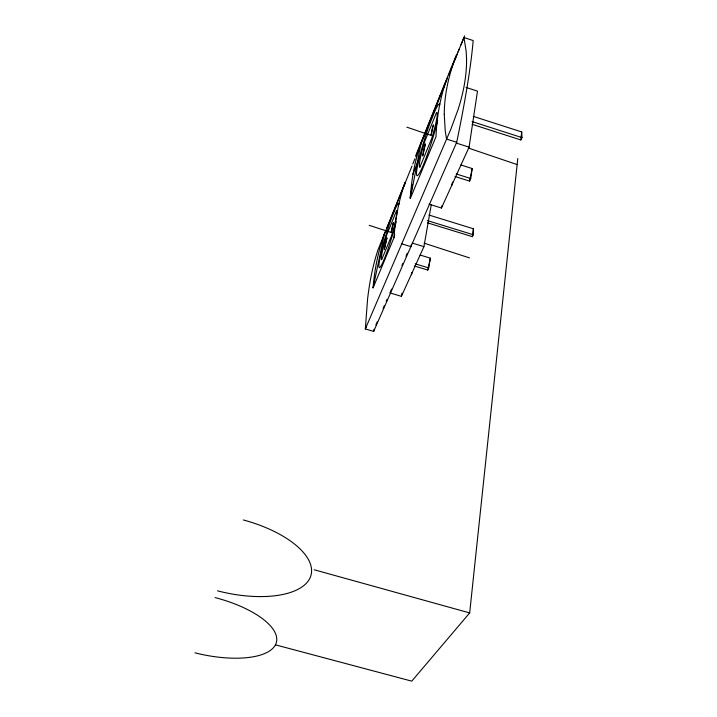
<?xml version="1.0" encoding="UTF-8"?>
<svg xmlns="http://www.w3.org/2000/svg" width="717" height="717" viewBox="0 0 717 717"><rect width="100%" height="100%" fill="white"/><g stroke="black" fill="none" stroke-linecap="round" stroke-linejoin="round"><path stroke-width="1.08" d="M427.493 222.835L472.333 236.646L473.292 234.746L473.408 228.777L428.874 215.01M452.266 182.808L452.194 184.986L452.669 182.019M410.348 198.367L410.474 195.714A446.073 272.182 37.4 0 1 420.27 145.21L446.135 80.949L445.356 83.145A475.801 272.478 36.5 0 0 436.124 133.945L436.044 136.624L410.348 198.367L421.067 143.015M405.078 182.584L383.64 235.857A403.483 268.248 38.9 0 0 373.279 285.312L373.091 287.875L394.045 237.524L394.207 234.907A427.368 270.972 38 0 1 404.289 184.771L405.078 182.584L404.433 185.811M411.612 272.863L411.45 274.763L411.8 272.827M472.1 124.31L520.838 139.949L521.68 131.937L473.292 116.369M275.436 644.834L411.764 681.15L469.671 612.918L517.782 158.502M472.333 236.646L473.408 228.777M454.999 176.516L469.527 181.087L470.737 178.515L472.18 168.549L460.834 164.964M429.017 204.157L441.466 208.02L469.079 147.137L477.495 91.131L465.996 87.393M441.466 208.02L441.824 205.833M414.301 265.971L427.726 270.031L428.721 267.916L430.361 258.156L420.099 255.037M389.869 292.894L401.403 296.336L423.935 246.648L431.32 204.453M401.403 296.336L402.004 293.074M410.007 197.847L412.517 184.905M394.045 237.524L394.691 234.289M373.091 287.875L384.437 233.679M469.527 181.087L472.18 168.549M427.726 270.031L430.361 258.156M385.352 231.779L378.02 249.776A242.498 96.266 78.8 0 0 367.588 298.998L365.329 328.942L373.665 331.397L456.711 142.289A374.498 36.818 -73.8 0 0 473.175 40.564L463.944 37.517L453.278 63.535A453.001 225.38 -22.2 0 0 444.253 114.361M415.86 155.302L456.406 54.904M387.063 227.71L389.143 222.566M389.976 220.513L391.222 217.421M392.056 215.369L412.015 165.994M412.84 163.933L414.919 158.789M415.752 156.736L421.157 143.355M421.578 142.325L429.967 121.567M430.809 119.497L432.907 114.308M433.74 112.228L442.129 91.48M442.972 89.401L445.069 84.212M445.911 82.141L447.587 77.983M448.842 74.873L457.231 54.125M458.073 52.045L459.328 48.935M461.013 44.786L464.616 35.85M412.696 174.607L418.576 160.214M419.875 167.124L431.742 138.372A28.581 2.877 -72.6 0 0 436.51 112.578L424.805 141.33A28.581 2.877 -72.6 0 0 419.902 167.043M366.217 326.916L365.329 328.942L450.957 128.908L458.109 109.468A301.606 139.286 -40 0 0 466.543 58.543L466.149 51.203L463.944 37.517M375.869 324.944L377.214 321.87M383.057 308.552L384.402 305.478M386.203 301.373L387.099 299.321M390.245 292.151L391.59 289.076M401.923 265.505L402.829 263.453M405.974 256.274L407.319 253.2M520.838 139.949L522.012 137.619L521.68 131.937M314.252 569.782L469.671 612.918M415.268 263.838L428.721 267.916M412.194 243.063L423.935 246.648M401.717 243.852L410.886 246.639A344.043 30.768 -74.1 0 0 411.343 244.551M427.296 220.558L473.292 234.746M456.173 173.935L470.737 178.515M456.711 142.289L446.53 139.053L445.239 130.879L444.262 114.361M456.29 143.068L469.079 147.137M472.1 121.585L522.012 137.619M369.192 225.326L391.365 232.532M424.097 243.162L469.501 257.905M406.871 127.178L431.258 135.45M468.362 148.043L517.136 164.587M243.296 519.942A83.755 37.526 13.5 0 1 310.569 576.593A83.755 37.526 13.5 0 1 217.529 590.835M215.073 597.593A73.976 29.227 13.3 0 1 276.063 643.418A73.976 29.227 13.3 0 1 194.988 652.837M373.665 331.397A666.756 89.508 -70.2 0 1 374.032 329.228M437.684 120.456A37.642 3.782 -72.6 0 1 422.492 166.944A37.642 3.782 -72.6 0 1 417.285 167.025L418.719 160.25A37.642 3.782 -72.6 0 1 429.125 125.538L434.816 111.216A37.642 3.782 -72.6 0 1 439.924 104.189M396.223 221.643A33.618 3.146 -73.1 0 1 383.057 261.875A33.618 3.146 -73.1 0 1 380.028 257.878L381.498 251.326A33.618 3.146 -73.1 0 1 390.873 219.994L395.578 208.118A33.618 3.146 -73.1 0 1 399.27 204.076M432.566 127.017L431.087 134.975L433.453 124.866L432.566 127.017M424.607 145.963L422.716 155.921L425.45 143.893L424.607 145.963M392.817 224.224L391.222 232.057L393.543 222.458L392.817 224.224M386.329 239.603L384.312 249.373L387.028 237.901L386.329 239.603M396.474 210.941L386.857 234.549A25.534 2.384 -73.1 0 0 381.632 259.778L391.312 236.323A25.534 2.384 -73.1 0 0 396.474 210.941"/></g></svg>
